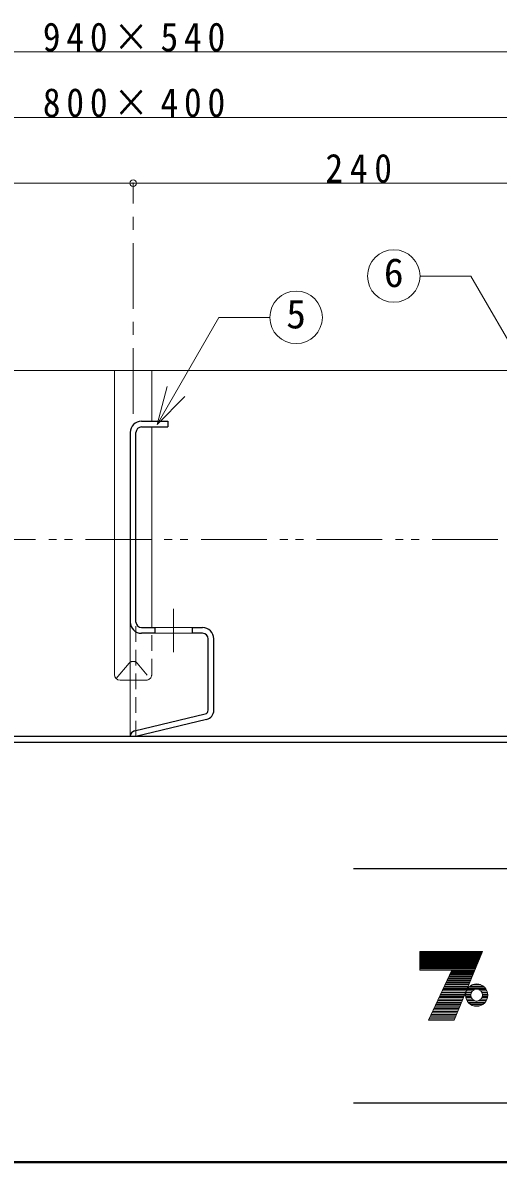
# Model space of a CAD drawing. Units: millimetres at full size, sheet at 1:7; details may follow other scales. Extents: x -1472 to 1363, y -987 to 980.
# Drawn here: x -230 to 23, y -987 to -380 of the extents above; entities that cross this region are included whole.
import ezdxf
from ezdxf.enums import TextEntityAlignment as Align

# ---------------------------------------------------------------- set-up
doc = ezdxf.new("R2010")
doc.units = ezdxf.units.MM
doc.header["$LTSCALE"] = 7
doc.header["$PDMODE"] = 32
doc.header["$PDSIZE"] = 3.5
for name, pattern in [('CHAIN1', [8, 5, -1, 1, -1]), ('DASHED1', [1.8, 1.2, -0.6]), ('DOUBLE_CHAIN1', [8.8, 5, -1, 0.6, -0.6, 0.6, -1])]:
    doc.linetypes.add(name, pattern=pattern)
doc.layers.add('0-0____1', color=4, linetype='Continuous', lineweight=9)
doc.styles.add('ＭＳ ゴシック', font='')
doc.styles.get('ＭＳ ゴシック').set_extended_font_data('MS Gothic')

msp = doc.modelspace()

# ---------------------------------------------------------------- linework, layer by layer
at = {"layer": '0-0____1'}
for p, q in [((298.499, -395.38), (-641.501, -395.38)), ((-571.501, -430.38), (228.499, -430.38)), ((-411.501, -465.38), (-171.501, -465.38)), ((-171.501, -465.38), (68.499, -465.38)), ((-578.501, -565.38), (235.499, -565.38))]:
    msp.add_line(p, q, dxfattribs=at)
at = {"layer": '0-0____1', "linetype": 'CHAIN1'}
for p, q in [((-171.501, -588.343), (-171.501, -465.38)), ((-150.001, -692.38), (-150.001, -715.38))]:
    msp.add_line(p, q, dxfattribs=at)
at = {"layer": '0-0____1', "color": 7, "lineweight": 18}
for p, q in [((-18.588, -514.923), (8.559, -514.923)), ((54.471, -594.444), (8.559, -514.923)), ((-158.756, -594.051), (-125.805, -536.978)), ((-125.805, -536.978), (-98.634, -536.978)), ((-181.404, -727.38), (-181.404, -565.38)), ((-161.599, -565.38), (-161.599, -592.38)), ((-158.756, -594.051), (-153.32, -573.767)), ((-158.756, -594.051), (-143.906, -579.202)), ((-161.599, -702.38), (-161.599, -595.38)), ((-173.001, -699.38), (-173.001, -760.38)), ((-140.001, -702.38), (-160.001, -702.38)), ((-140.001, -705.38), (-160.001, -705.38)), ((-180.53, -729.497), (-173.633, -721.269)), ((-173.001, -730.38), (-178.404, -730.38)), ((-18.701, -875.52), (14.485, -875.52)), ((-18.701, -875.814), (14.364, -875.814)), ((-18.701, -876.255), (14.181, -876.255)), ((-18.701, -876.696), (13.999, -876.696)), ((-18.701, -877.137), (13.816, -877.137)), ((-18.701, -877.725), (13.573, -877.725)), ((13.391, -878.166), (-18.701, -878.166)), ((-18.701, -878.607), (13.208, -878.607)), ((-18.701, -879.048), (13.026, -879.048)), ((-18.701, -879.489), (12.843, -879.489)), ((-18.701, -879.93), (12.661, -879.93)), ((-18.701, -880.224), (12.539, -880.224)), ((-18.701, -880.812), (12.296, -880.812)), ((-0.473, -911.682), (14.668, -875.079)), ((-18.701, -881.253), (12.114, -881.253)), ((-18.701, -881.694), (11.931, -881.694)), ((-18.701, -882.135), (11.749, -882.135)), ((-18.701, -882.576), (11.566, -882.576)), ((-18.701, -883.017), (11.384, -883.017)), ((-18.701, -883.458), (11.202, -883.458)), ((-18.701, -883.899), (11.019, -883.899)), ((-18.701, -884.34), (10.837, -884.34)), ((-1.649, -884.928), (-18.701, -884.928)), ((-13.997, -911.682), (-1.649, -884.928)), ((9.985, -886.398), (-2.328, -886.398)), ((10.168, -885.957), (-2.124, -885.957)), ((10.411, -885.369), (-1.853, -885.369)), ((10.594, -884.928), (-1.649, -884.928)), ((7.371, -892.719), (-5.245, -892.719)), ((7.675, -891.984), (-4.906, -891.984)), ((7.918, -891.396), (-4.635, -891.396)), ((-4.295, -890.661), (8.222, -890.661)), ((8.465, -890.073), (-4.024, -890.073)), ((8.709, -889.485), (-3.707, -889.485)), ((-3.413, -888.75), (9.013, -888.75)), ((9.256, -888.162), (-3.142, -888.162)), ((9.56, -887.427), (-2.803, -887.427)), ((9.742, -886.986), (-2.599, -886.986)), ((9.531, -892.719), (13.63, -892.719)), ((4.756, -899.04), (-8.163, -899.04)), ((5.06, -898.305), (-7.823, -898.305)), ((-7.552, -897.717), (5.303, -897.717)), ((5.607, -896.982), (-7.213, -896.982)), ((5.972, -896.1), (-6.806, -896.1)), ((6.276, -895.365), (-6.466, -895.365)), ((6.519, -894.777), (-6.195, -894.777)), ((6.823, -894.042), (-5.856, -894.042)), ((-5.584, -893.454), (7.067, -893.454)), ((5.631, -898.305), (8.431, -898.305)), ((5.66, -897.717), (8.486, -897.717)), ((5.676, -899.04), (8.518, -899.04)), ((5.78, -896.982), (8.722, -896.982)), ((6.054, -896.1), (9.331, -896.1)), ((6.408, -895.365), (10.45, -895.365)), ((6.789, -894.777), (16.372, -894.777)), ((7.43, -894.042), (15.731, -894.042)), ((8.135, -893.454), (15.026, -893.454)), ((16.754, -895.365), (12.711, -895.365)), ((17.107, -896.1), (13.83, -896.1)), ((17.382, -896.982), (14.439, -896.982)), ((17.485, -899.04), (14.644, -899.04)), ((17.501, -897.717), (14.675, -897.717)), ((14.731, -898.305), (17.531, -898.305)), ((2.385, -904.773), (-10.809, -904.773)), ((2.689, -904.038), (-10.469, -904.038)), ((2.993, -903.303), (-10.13, -903.303)), ((3.297, -902.568), (-9.791, -902.568)), ((3.54, -901.98), (-9.52, -901.98)), ((3.844, -901.245), (-9.18, -901.245)), ((4.148, -900.51), (-8.841, -900.51)), ((4.513, -899.628), (-8.411, -899.628)), ((5.78, -899.628), (8.722, -899.628)), ((6.054, -900.51), (9.331, -900.51)), ((6.408, -901.245), (10.45, -901.245)), ((6.901, -901.98), (16.26, -901.98)), ((7.43, -902.568), (15.731, -902.568)), ((8.352, -903.303), (14.809, -903.303)), ((9.988, -904.038), (13.173, -904.038)), ((16.754, -901.245), (12.712, -901.245)), ((17.107, -900.51), (13.83, -900.51)), ((17.382, -899.628), (14.439, -899.628)), ((-0.169, -910.947), (-13.658, -910.947)), ((0.196, -910.065), (-13.251, -910.065)), ((0.5, -909.33), (-12.912, -909.33)), ((0.804, -908.595), (-12.573, -908.595)), ((1.168, -907.713), (-12.166, -907.713)), ((1.472, -906.978), (-11.826, -906.978)), ((1.837, -906.096), (-11.419, -906.096)), ((2.081, -905.508), (-11.148, -905.508)), ((-13.997, -911.682), (-0.473, -911.682))]:
    msp.add_line(p, q, dxfattribs=at)
at = {"layer": '0-0____1', "color": 5, "lineweight": 25}
for p, q in [((-173.001, -598.38), (-173.001, -699.38)), ((-170.001, -699.38), (-170.001, -598.38)), ((-167.001, -595.38), (-153.001, -595.38)), ((-167.001, -702.38), (-160.001, -702.38)), ((-160.001, -702.38), (-160.001, -705.38)), ((-140.001, -702.38), (-140.001, -705.38)), ((-140.001, -702.38), (-134.501, -702.38)), ((-160.001, -705.38), (-167.001, -705.38)), ((-134.501, -705.38), (-140.001, -705.38)), ((-131.501, -746.442), (-131.501, -708.38)), ((-128.501, -746.442), (-128.501, -708.38)), ((-170.704, -757.464), (-133.033, -748.386)), ((-132.33, -751.303), (-170.001, -760.38)), ((218.499, -760.38), (-561.501, -760.38)), ((-561.501, -763.38), (218.499, -763.38))]:
    msp.add_line(p, q, dxfattribs=at)
at = {"layer": '0-0____1', "linetype": 'DOUBLE_CHAIN1'}
msp.add_line((-566.501, -655.38), (108.499, -655.38), dxfattribs=at)
at = {"layer": '0-0____1', "linetype": 'DASHED1'}
for p, q in [((-170.001, -760.38), (-170.001, -699.38)), ((-161.599, -727.38), (-161.599, -702.38)), ((-169.37, -721.269), (-162.473, -729.497)), ((-164.599, -730.38), (-173.001, -730.38))]:
    msp.add_line(p, q, dxfattribs=at)
at = {"layer": '0-0____1', "color": 6, "lineweight": 25}
for p, q in [((-54.001, -830.88), (1331.999, -830.88)), ((1331.999, -955.88), (-54.001, -955.88))]:
    msp.add_line(p, q, dxfattribs=at)
at = {"layer": '0-0____1', "color": 1, "lineweight": 40}
msp.add_line((1363.499, -987.38), (-1471.501, -987.38), dxfattribs=at)
at = {"layer": '0-0____1', "color": 5, "lineweight": 25}
msp.add_lwpolyline([(-167.001, -592.38), (-153.001, -592.38), (-153.001, -595.38)], dxfattribs=at)
at = {"layer": '0-0____1', "color": 7, "lineweight": 18}
msp.add_lwpolyline([(-18.701, -884.928), (-18.701, -875.079), (14.668, -875.079)], dxfattribs=at)
for centre, radius in [((-32.588, -514.923), 14), ((-84.634, -536.978), 14), ((11.581, -898.305), 5.95), ((11.581, -898.305), 3.15)]:
    msp.add_circle(centre, radius, dxfattribs=at)
at = {"layer": '0-0____1', "color": 5, "lineweight": 25}
for centre, radius, start, end in [((-167.001, -598.38), 6, 90, 180), ((-167.001, -598.38), 3, 90, 180), ((-167.001, -699.38), 6, 180, 270), ((-167.001, -699.38), 3, 180, 270), ((-134.501, -708.38), 6, 0, 90), ((-134.501, -708.38), 3, 0, 90), ((-171.501, -723.38), 3, 120, 135.27973), ((-133.501, -746.442), 2, 283.54794, 0), ((-133.501, -746.442), 5, 283.54794, 0), ((-170.001, -760.38), 3, 103.54794, 180)]:
    msp.add_arc(centre, radius, start, end, dxfattribs=at)
at = {"layer": '0-0____1', "linetype": 'DASHED1'}
for centre, start, end in [((-171.501, -723.38), 44.72027, 120), ((-164.599, -727.38), 270, 0)]:
    msp.add_arc(centre, 3, start, end, dxfattribs=at)
at = {"layer": '0-0____1', "color": 7, "lineweight": 18}
msp.add_arc((-178.404, -727.38), 3, 180, 270, dxfattribs=at)
at = {"layer": '0-0____1'}
msp.add_point((-171.501, -465.38), dxfattribs=at)

# ---------------------------------------------------------------- texts
at = {"layer": '0-0____1', "color": 7, "style": 'ＭＳ ゴシック'}
for s, p in [('6', (-37.838, -525.423)), ('5', (-89.884, -547.478))]:
    msp.add_text(s, height=15.4, dxfattribs=at).set_placement(p, align=Align.BOTTOM_LEFT)
at = {"layer": '0-0____1', "color": 7, "char_height": 15.4, "attachment_point": 7, "style": 'ＭＳ ゴシック'}
for s, insert in [('\\T1.33;\\W0.9;940×540', (-219.626, -395.38)), ('\\T1.33;\\W0.9;800×400', (-219.626, -430.38)), ('\\T1.38;\\W0.9;240', (-69.001, -465.38))]:
    msp.add_mtext(s, dxfattribs=dict(at, insert=insert))

doc.saveas('drawing.dxf')
